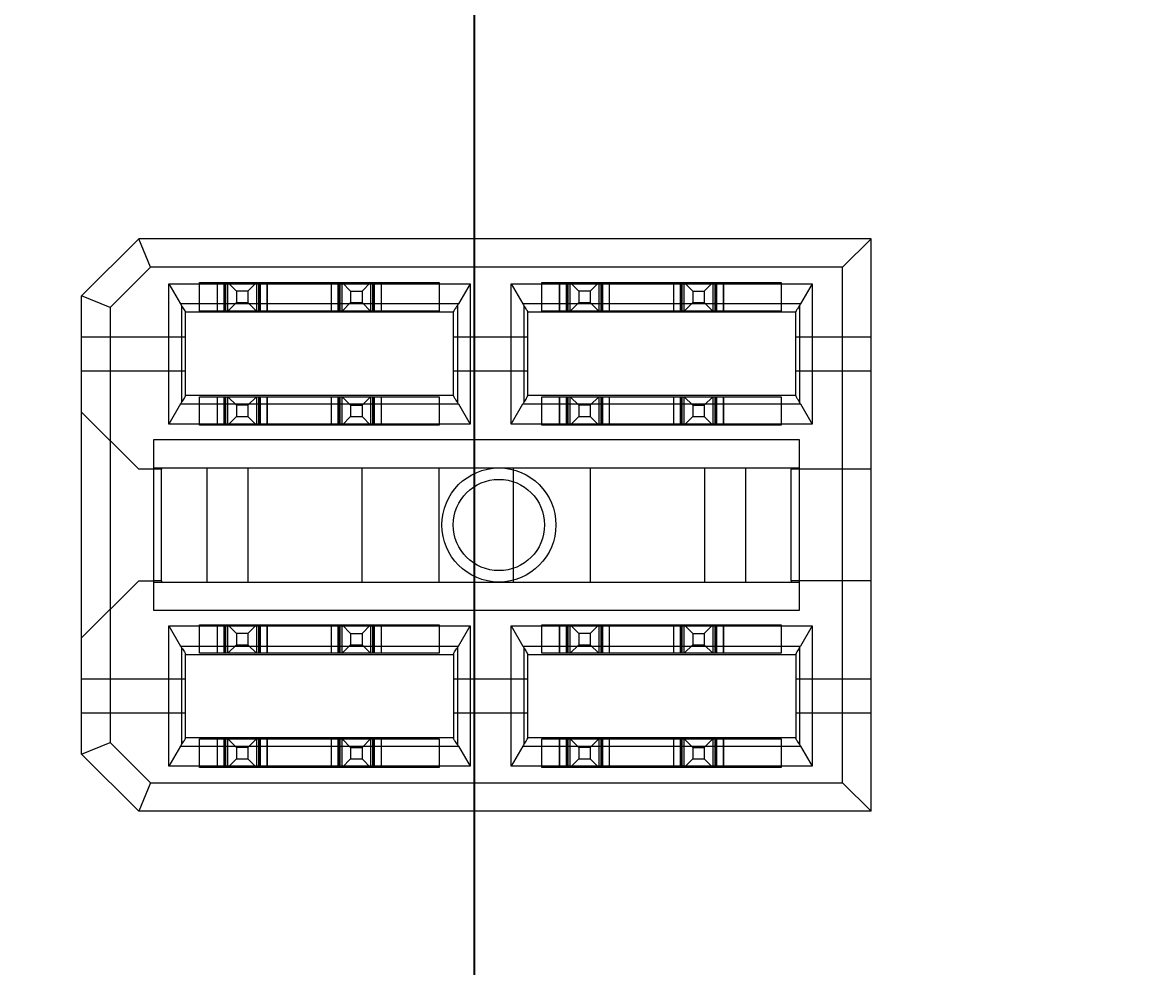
# Model space of a CAD drawing. Header units: millimetres. Extents: x -84 to 500, y -79 to 355.
# Drawn here: x 238.23 to 257.75, y 219.63 to 236.21 of the extents above; entities that cross this region are included whole.
import ezdxf
from ezdxf.lldxf.tags import DXFTag

# ---------------------------------------------------------------- set-up
doc = ezdxf.new("R2010")
doc.units = ezdxf.units.MM
doc.header["$PDSIZE"] = -1
tags = doc.linetypes.add('HIDDEN', pattern=[1.905, 1.27, -0.635]).pattern_tags.tags
tags[6:7] = [DXFTag(74, 4), DXFTag(75, 0), DXFTag(340, '0'), DXFTag(46, 1.0), DXFTag(50, 0.0), DXFTag(44, 0.0), DXFTag(45, 0.0)]
tags[4:5] = [DXFTag(74, 4), DXFTag(75, 0), DXFTag(340, '0'), DXFTag(46, 1.0), DXFTag(50, 0.0), DXFTag(44, 0.0), DXFTag(45, 0.0)]
doc.dimstyles.new('ISO-25', dxfattribs={"dimtxt": 2.5, "dimasz": 2.5, "dimexe": 1.25, "dimexo": 0.625, "dimtad": 1, "dimtxsty": 'Standard', "dimcen": 2.5, "dimadec": 0, "dimazin": 0, "dimtfac": 1, "dimtmove": 0, "dimatfit": 3, "dimfxl": 0, "dimarcsym": 0})

# ---------------------------------------------------------------- blocks, each defined once
blk = doc.blocks.new('*D173')
at = {"color": 0, "linetype": 'ByBlock', "lineweight": -2}
for p, q in [((277.156, 317.086), (277.156, 345.059)), ((272.91, 310.482), (277.156, 317.086)), ((272.91, 282.085), (272.91, 310.482))]:
    blk.add_line(p, q, dxfattribs=at)
at = {"layer": 'DEFPOINTS', "color": 0, "linetype": 'ByBlock'}
blk.add_point((272.91, 281.085), dxfattribs=at)
at = {"color": 0, "linetype": 'ByBlock', "insert": (273.882, 335.136), "char_height": 3.5, "attachment_point": 5, "rotation": 90}
blk.add_mtext('273,130', dxfattribs=at)
blk = doc.blocks.new('*D104')
at = {"color": 0, "linetype": 'ByBlock', "lineweight": -2}
for p, q in [((357.387, 315.419), (357.387, 343.952)), ((359.8, 308.815), (357.387, 315.419)), ((359.8, 282.085), (359.8, 308.815))]:
    blk.add_line(p, q, dxfattribs=at)
at = {"layer": 'DEFPOINTS', "color": 0, "linetype": 'ByBlock'}
blk.add_point((359.8, 281.085), dxfattribs=at)
at = {"color": 0, "linetype": 'ByBlock', "insert": (354.113, 333.75), "char_height": 3.5, "attachment_point": 5, "rotation": 90}
blk.add_mtext('359,800', dxfattribs=at)
blk = doc.blocks.new('*D182')
at = {"color": 0, "linetype": 'ByBlock', "lineweight": -2}
for p, q in [((297.66, 315.284), (297.66, 343.817)), ((306.665, 308.68), (297.66, 315.284)), ((306.665, 287.37), (306.665, 308.68))]:
    blk.add_line(p, q, dxfattribs=at)
at = {"layer": 'DEFPOINTS', "color": 0, "linetype": 'ByBlock'}
blk.add_point((306.665, 286.37), dxfattribs=at)
at = {"color": 0, "linetype": 'ByBlock', "insert": (294.386, 333.614), "char_height": 3.5, "attachment_point": 5, "rotation": 90}
blk.add_mtext('306,860', dxfattribs=at)
blk = doc.blocks.new('*D103')
at = {"color": 0, "linetype": 'ByBlock', "lineweight": -2}
blk.add_line((392.56, 287.37), (392.56, 345.31), dxfattribs=at)
at = {"layer": 'DEFPOINTS', "color": 0, "linetype": 'ByBlock'}
blk.add_point((392.56, 286.37), dxfattribs=at)
at = {"color": 0, "linetype": 'ByBlock', "insert": (389.286, 334.81), "char_height": 3.5, "attachment_point": 5, "rotation": 90}
blk.add_mtext('392,560', dxfattribs=at)
blk = doc.blocks.new('*D60')
at = {"color": 0, "linetype": 'ByBlock', "lineweight": -2}
for p, q in [((429.688, 279.42), (436.292, 282.059)), ((436.292, 282.059), (465.42, 282.059)), ((399.51, 279.42), (429.688, 279.42))]:
    blk.add_line(p, q, dxfattribs=at)
at = {"layer": 'DEFPOINTS', "color": 0, "linetype": 'ByBlock'}
blk.add_point((398.51, 279.42), dxfattribs=at)
at = {"color": 0, "linetype": 'ByBlock', "insert": (454.92, 285.333), "char_height": 3.5, "attachment_point": 5}
blk.add_mtext('279,420', dxfattribs=at)
blk = doc.blocks.new('*D190')
at = {"color": 0, "linetype": 'ByBlock', "lineweight": -2}
for p, q in [((429.827, 280.62), (436.431, 290.705)), ((436.431, 290.705), (464.964, 290.705)), ((361.265, 280.62), (429.827, 280.62))]:
    blk.add_line(p, q, dxfattribs=at)
at = {"layer": 'DEFPOINTS', "color": 0, "linetype": 'ByBlock'}
blk.add_point((360.265, 280.62), dxfattribs=at)
at = {"color": 0, "linetype": 'ByBlock', "insert": (454.762, 293.979), "char_height": 3.5, "attachment_point": 5}
blk.add_mtext('280,620', dxfattribs=at)
blk = doc.blocks.new('*D116')
at = {"color": 0, "linetype": 'ByBlock', "lineweight": -2}
for p, q in [((400.941, 308.34), (400.941, 337.468)), ((407.239, 301.736), (400.941, 308.34)), ((407.239, 211.51), (407.239, 301.736))]:
    blk.add_line(p, q, dxfattribs=at)
at = {"layer": 'DEFPOINTS', "color": 0, "linetype": 'ByBlock'}
blk.add_point((407.239, 210.51), dxfattribs=at)
at = {"color": 0, "linetype": 'ByBlock', "insert": (397.667, 326.968), "char_height": 3.5, "attachment_point": 5, "rotation": 90}
blk.add_mtext('407,239', dxfattribs=at)
blk = doc.blocks.new('*D94')
at = {"color": 0, "linetype": 'ByBlock', "lineweight": -2}
for p, q in [((432.095, 298.31), (435.867, 300.366)), ((435.867, 300.366), (463.84, 300.366)), ((426.491, 298.31), (432.095, 298.31))]:
    blk.add_line(p, q, dxfattribs=at)
at = {"layer": 'DEFPOINTS', "color": 0, "linetype": 'ByBlock'}
blk.add_point((425.491, 298.31), dxfattribs=at)
at = {"color": 0, "linetype": 'ByBlock', "insert": (453.918, 303.64), "char_height": 3.5, "attachment_point": 5}
blk.add_mtext('298,310', dxfattribs=at)
blk = doc.blocks.new('*D100')
at = {"color": 0, "linetype": 'ByBlock', "lineweight": -2}
for p, q in [((438.404, 304.8), (441.522, 311.942)), ((441.522, 311.942), (469.46, 311.942)), ((432.8, 304.8), (438.404, 304.8))]:
    blk.add_line(p, q, dxfattribs=at)
at = {"layer": 'DEFPOINTS', "color": 0, "linetype": 'ByBlock'}
blk.add_point((431.8, 304.8), dxfattribs=at)
at = {"color": 0, "linetype": 'ByBlock', "insert": (459.555, 315.216), "char_height": 3.5, "attachment_point": 5}
blk.add_mtext('304,800', dxfattribs=at)
blk = doc.blocks.new('*D102')
at = {"color": 0, "linetype": 'ByBlock', "lineweight": -2}
for p, q in [((423.034, 313.81), (423.034, 341.188)), ((431.8, 311.404), (423.034, 313.81)), ((431.8, 305.8), (431.8, 311.404))]:
    blk.add_line(p, q, dxfattribs=at)
at = {"layer": 'DEFPOINTS', "color": 0, "linetype": 'ByBlock'}
blk.add_point((431.8, 304.8), dxfattribs=at)
at = {"color": 0, "linetype": 'ByBlock', "insert": (419.76, 331.563), "char_height": 3.5, "attachment_point": 5, "rotation": 90}
blk.add_mtext('431,800', dxfattribs=at)
blk = doc.blocks.new('*D114')
at = {"color": 0, "linetype": 'ByBlock', "lineweight": -2}
for p, q in [((427.163, 240.585), (433.767, 246.415)), ((433.767, 246.415), (462.895, 246.415)), ((407.051, 240.585), (427.163, 240.585))]:
    blk.add_line(p, q, dxfattribs=at)
at = {"layer": 'DEFPOINTS', "color": 0, "linetype": 'ByBlock'}
blk.add_point((406.051, 240.585), dxfattribs=at)
at = {"color": 0, "linetype": 'ByBlock', "insert": (452.395, 249.689), "char_height": 3.5, "attachment_point": 5}
blk.add_mtext('240,585', dxfattribs=at)
blk = doc.blocks.new('*D117')
at = {"color": 0, "linetype": 'ByBlock', "lineweight": -2}
for p, q in [((375.623, 311.577), (375.623, 340.11)), ((378.2, 304.973), (375.623, 311.577)), ((378.2, 242.005), (378.2, 304.973))]:
    blk.add_line(p, q, dxfattribs=at)
at = {"layer": 'DEFPOINTS', "color": 0, "linetype": 'ByBlock'}
blk.add_point((378.2, 241.005), dxfattribs=at)
at = {"color": 0, "linetype": 'ByBlock', "insert": (372.349, 329.907), "char_height": 3.5, "attachment_point": 5, "rotation": 90}
blk.add_mtext('378,200', dxfattribs=at)
blk = doc.blocks.new('*D118')
at = {"color": 0, "linetype": 'ByBlock', "lineweight": -2}
for p, q in [((346.874, 316.264), (346.874, 343.047)), ((350.01, 309.66), (346.874, 316.264)), ((350.01, 242.005), (350.01, 309.66))]:
    blk.add_line(p, q, dxfattribs=at)
at = {"layer": 'DEFPOINTS', "color": 0, "linetype": 'ByBlock'}
blk.add_point((350.01, 241.005), dxfattribs=at)
at = {"color": 0, "linetype": 'ByBlock', "insert": (343.6, 333.72), "char_height": 3.5, "attachment_point": 5, "rotation": 90}
blk.add_mtext('350,010', dxfattribs=at)
blk = doc.blocks.new('*D186')
at = {"color": 0, "linetype": 'ByBlock', "lineweight": -2}
for p, q in [((332.635, 315.682), (332.635, 344.81)), ((329.69, 309.078), (332.635, 315.682)), ((329.69, 241.54), (329.69, 309.078))]:
    blk.add_line(p, q, dxfattribs=at)
at = {"layer": 'DEFPOINTS', "color": 0, "linetype": 'ByBlock'}
blk.add_point((329.69, 240.54), dxfattribs=at)
at = {"color": 0, "linetype": 'ByBlock', "insert": (329.361, 334.31), "char_height": 3.5, "attachment_point": 5, "rotation": 90}
blk.add_mtext('329,690', dxfattribs=at)
blk = doc.blocks.new('*D120')
at = {"color": 0, "linetype": 'ByBlock', "lineweight": -2}
for p, q in [((316.639, 311.78), (316.639, 340.313)), ((309.37, 305.176), (316.639, 311.78)), ((309.37, 242.005), (309.37, 305.176))]:
    blk.add_line(p, q, dxfattribs=at)
at = {"layer": 'DEFPOINTS', "color": 0, "linetype": 'ByBlock'}
blk.add_point((309.37, 241.005), dxfattribs=at)
at = {"color": 0, "linetype": 'ByBlock', "insert": (313.365, 330.111), "char_height": 3.5, "attachment_point": 5, "rotation": 90}
blk.add_mtext('309,370', dxfattribs=at)
blk = doc.blocks.new('*D178')
at = {"color": 0, "linetype": 'ByBlock', "lineweight": -2}
for p, q in [((289.51, 315.616), (289.51, 344.149)), ((288.991, 309.012), (289.51, 315.616)), ((288.991, 241.567), (288.991, 309.012))]:
    blk.add_line(p, q, dxfattribs=at)
at = {"layer": 'DEFPOINTS', "color": 0, "linetype": 'ByBlock'}
blk.add_point((288.991, 240.567), dxfattribs=at)
at = {"color": 0, "linetype": 'ByBlock', "insert": (286.236, 333.946), "char_height": 3.5, "attachment_point": 5, "rotation": 90}
blk.add_mtext('288,991', dxfattribs=at)
blk = doc.blocks.new('*D174')
at = {"color": 0, "linetype": 'ByBlock', "lineweight": -2}
for p, q in [((270.766, 315.543), (270.766, 344.671)), ((268.51, 308.939), (270.766, 315.543)), ((268.51, 242.005), (268.51, 308.939))]:
    blk.add_line(p, q, dxfattribs=at)
at = {"layer": 'DEFPOINTS', "color": 0, "linetype": 'ByBlock'}
blk.add_point((268.51, 241.005), dxfattribs=at)
at = {"color": 0, "linetype": 'ByBlock', "insert": (267.492, 334.171), "char_height": 3.5, "attachment_point": 5, "rotation": 90}
blk.add_mtext('268,730', dxfattribs=at)
blk = doc.blocks.new('*D168')
at = {"color": 0, "linetype": 'ByBlock', "lineweight": -2}
for p, q in [((252.259, 316.84), (252.259, 344.813)), ((248.41, 310.236), (252.259, 316.84)), ((248.41, 241.54), (248.41, 310.236))]:
    blk.add_line(p, q, dxfattribs=at)
at = {"layer": 'DEFPOINTS', "color": 0, "linetype": 'ByBlock'}
blk.add_point((248.41, 240.54), dxfattribs=at)
at = {"color": 0, "linetype": 'ByBlock', "insert": (248.985, 334.89), "char_height": 3.5, "attachment_point": 5, "rotation": 90}
blk.add_mtext('248,410', dxfattribs=at)
blk = doc.blocks.new('*D169')
at = {"color": 0, "linetype": 'ByBlock', "lineweight": -2}
for p, q in [((244.324, 314.702), (244.324, 342.675)), ((246.16, 308.098), (244.324, 314.702)), ((246.16, 174.27), (246.16, 308.098))]:
    blk.add_line(p, q, dxfattribs=at)
at = {"layer": 'DEFPOINTS', "color": 0, "linetype": 'ByBlock'}
blk.add_point((246.16, 173.27), dxfattribs=at)
at = {"color": 0, "linetype": 'ByBlock', "insert": (241.05, 332.753), "char_height": 3.5, "attachment_point": 5, "rotation": 90}
blk.add_mtext('246,160', dxfattribs=at)
blk = doc.blocks.new('*D176')
at = {"color": 0, "linetype": 'ByBlock', "lineweight": -2}
for p, q in [((260.19, 315.984), (260.19, 345.112)), ((266.26, 309.38), (260.19, 315.984)), ((266.26, 174.27), (266.26, 309.38))]:
    blk.add_line(p, q, dxfattribs=at)
at = {"layer": 'DEFPOINTS', "color": 0, "linetype": 'ByBlock'}
blk.add_point((266.26, 173.27), dxfattribs=at)
at = {"color": 0, "linetype": 'ByBlock', "insert": (256.916, 334.612), "char_height": 3.5, "attachment_point": 5, "rotation": 90}
blk.add_mtext('266,480', dxfattribs=at)
blk = doc.blocks.new('*D177')
at = {"color": 0, "linetype": 'ByBlock', "lineweight": -2}
for p, q in [((283.068, 313.271), (283.068, 341.804)), ((286.8, 306.667), (283.068, 313.271)), ((286.8, 174.27), (286.8, 306.667))]:
    blk.add_line(p, q, dxfattribs=at)
at = {"layer": 'DEFPOINTS', "color": 0, "linetype": 'ByBlock'}
blk.add_point((286.8, 173.27), dxfattribs=at)
at = {"color": 0, "linetype": 'ByBlock', "insert": (279.794, 331.601), "char_height": 3.5, "attachment_point": 5, "rotation": 90}
blk.add_mtext('286,800', dxfattribs=at)
blk = doc.blocks.new('*D183')
at = {"color": 0, "linetype": 'ByBlock', "lineweight": -2}
for p, q in [((308.562, 314.116), (308.562, 341.494)), ((306.925, 307.512), (308.562, 314.116)), ((306.925, 174.27), (306.925, 307.512))]:
    blk.add_line(p, q, dxfattribs=at)
at = {"layer": 'DEFPOINTS', "color": 0, "linetype": 'ByBlock'}
blk.add_point((306.925, 173.27), dxfattribs=at)
at = {"color": 0, "linetype": 'ByBlock', "insert": (305.288, 331.869), "char_height": 3.5, "attachment_point": 5, "rotation": 90}
blk.add_mtext('307,120', dxfattribs=at)
blk = doc.blocks.new('*D185')
at = {"color": 0, "linetype": 'ByBlock', "lineweight": -2}
for p, q in [((325.43, 309.484), (325.43, 338.612)), ((327.44, 302.88), (325.43, 309.484)), ((327.44, 174.27), (327.44, 302.88))]:
    blk.add_line(p, q, dxfattribs=at)
at = {"layer": 'DEFPOINTS', "color": 0, "linetype": 'ByBlock'}
blk.add_point((327.44, 173.27), dxfattribs=at)
at = {"color": 0, "linetype": 'ByBlock', "insert": (322.156, 328.112), "char_height": 3.5, "attachment_point": 5, "rotation": 90}
blk.add_mtext('327,440', dxfattribs=at)
blk = doc.blocks.new('*D187')
at = {"color": 0, "linetype": 'ByBlock', "lineweight": -2}
for p, q in [((338.803, 312.856), (338.803, 341.984)), ((347.76, 306.252), (338.803, 312.856)), ((347.76, 174.27), (347.76, 306.252))]:
    blk.add_line(p, q, dxfattribs=at)
at = {"layer": 'DEFPOINTS', "color": 0, "linetype": 'ByBlock'}
blk.add_point((347.76, 173.27), dxfattribs=at)
at = {"color": 0, "linetype": 'ByBlock', "insert": (335.529, 331.484), "char_height": 3.5, "attachment_point": 5, "rotation": 90}
blk.add_mtext('347,760', dxfattribs=at)
blk = doc.blocks.new('*D188')
at = {"color": 0, "linetype": 'ByBlock', "lineweight": -2}
for p, q in [((366.99, 308.283), (366.99, 337.411)), ((375.63, 301.679), (366.99, 308.283)), ((375.63, 176.67), (375.63, 301.679))]:
    blk.add_line(p, q, dxfattribs=at)
at = {"layer": 'DEFPOINTS', "color": 0, "linetype": 'ByBlock'}
blk.add_point((375.63, 175.67), dxfattribs=at)
at = {"color": 0, "linetype": 'ByBlock', "insert": (363.716, 326.911), "char_height": 3.5, "attachment_point": 5, "rotation": 90}
blk.add_mtext('375,630', dxfattribs=at)

msp = doc.modelspace()

# ---------------------------------------------------------------- linework, layer by layer
at = {"color": 7, "linetype": 'Continuous', "lineweight": 15}
for p, q in [((240.27, 232.41), (239.27, 231.41)), ((240.4771, 231.91), (240.27, 232.41)), ((253.11, 232.41), (240.27, 232.41)), ((253.11, 232.41), (252.61, 231.91)), ((253.11, 222.37), (253.11, 232.41)), ((239.77, 231.2029), (240.4771, 231.91)), ((252.61, 231.91), (240.4771, 231.91)), ((252.61, 222.87), (252.61, 231.91)), ((240.8013, 229.16), (240.8013, 231.62)), ((240.8013, 231.62), (241.0054, 231.2664)), ((240.8013, 231.62), (246.0787, 231.62)), ((246.0787, 231.62), (245.8746, 231.2664)), ((246.0787, 231.62), (246.0787, 229.16)), ((246.8013, 231.62), (252.0787, 231.62)), ((246.8013, 229.16), (246.8013, 231.62)), ((246.8013, 231.62), (247.0054, 231.2664)), ((252.0787, 231.62), (251.8746, 231.2664)), ((252.0787, 231.62), (252.0787, 229.16)), ((239.27, 223.37), (239.27, 231.41)), ((239.77, 231.2029), (239.27, 231.41)), ((239.77, 231.2029), (239.77, 223.5771)), ((245.8746, 231.2664), (241.0054, 231.2664)), ((241.023, 231.2384), (241.023, 229.5416)), ((241.09, 229.6546), (241.09, 231.1254)), ((245.79, 229.6546), (245.79, 231.1254)), ((245.857, 231.2384), (245.857, 229.5416)), ((251.8746, 231.2664), (247.0054, 231.2664)), ((247.023, 231.2384), (247.023, 229.5416)), ((247.09, 229.6546), (247.09, 231.1254)), ((251.79, 229.6546), (251.79, 231.1254)), ((251.857, 231.2384), (251.857, 229.5416)), ((245.79, 231.12), (241.09, 231.12)), ((251.79, 231.12), (247.09, 231.12)), ((245.79, 229.66), (241.09, 229.66)), ((251.79, 229.66), (247.09, 229.66)), ((241.0054, 229.5136), (240.8013, 229.16)), ((241.0054, 229.5136), (245.8746, 229.5136)), ((245.8746, 229.5136), (246.0787, 229.16)), ((246.8013, 229.16), (247.0054, 229.5136)), ((247.0054, 229.5136), (251.8746, 229.5136)), ((251.8746, 229.5136), (252.0787, 229.16)), ((246.0787, 229.16), (240.8013, 229.16)), ((252.0787, 229.16), (246.8013, 229.16)), ((240.5338, 228.89), (251.8462, 228.89)), ((240.5338, 225.89), (240.5338, 228.89)), ((251.8462, 228.89), (251.8462, 225.89)), ((240.5338, 228.39), (251.8462, 228.39)), ((240.67, 228.39), (240.67, 228.37)), ((241.47, 226.39), (241.47, 228.39)), ((242.19, 226.39), (242.19, 228.39)), ((244.19, 226.39), (244.19, 228.39)), ((245.54, 226.39), (245.54, 228.39)), ((246.84, 226.39), (246.84, 228.39)), ((248.19, 226.39), (248.19, 228.39)), ((250.19, 228.39), (250.19, 226.39)), ((250.91, 228.39), (250.91, 226.39)), ((251.71, 228.39), (251.71, 228.37)), ((240.67, 228.37), (240.5338, 228.37)), ((240.67, 226.41), (240.67, 228.37)), ((251.8462, 228.37), (251.71, 228.37)), ((251.71, 226.41), (251.71, 228.37)), ((240.67, 226.41), (240.5338, 226.41)), ((240.5338, 226.39), (251.8462, 226.39)), ((240.67, 226.41), (240.67, 226.39)), ((251.71, 226.41), (251.71, 226.39)), ((251.8462, 226.41), (251.71, 226.41)), ((251.8462, 225.89), (240.5338, 225.89)), ((240.8013, 225.62), (246.0787, 225.62)), ((240.8013, 223.16), (240.8013, 225.62)), ((240.8013, 225.62), (241.0054, 225.2664)), ((245.8746, 225.2664), (246.0787, 225.62)), ((246.0787, 225.62), (246.0787, 223.16)), ((246.8013, 225.62), (252.0787, 225.62)), ((246.8013, 223.16), (246.8013, 225.62)), ((246.8013, 225.62), (247.0054, 225.2664)), ((252.0787, 225.62), (251.8746, 225.2664)), ((252.0787, 225.62), (252.0787, 223.16)), ((241.0054, 225.2664), (245.8746, 225.2664)), ((247.0054, 225.2664), (251.8746, 225.2664)), ((241.023, 225.2384), (241.023, 223.5416)), ((241.09, 223.6546), (241.09, 225.1254)), ((241.09, 225.12), (245.79, 225.12)), ((245.79, 225.1254), (245.79, 223.6546)), ((245.857, 225.2384), (245.857, 223.5416)), ((247.023, 225.2384), (247.023, 223.5416)), ((247.09, 223.6546), (247.09, 225.1254)), ((247.09, 225.12), (251.79, 225.12)), ((251.79, 225.1254), (251.79, 223.6546)), ((251.857, 225.2384), (251.857, 223.5416)), ((239.27, 223.37), (239.77, 223.5771)), ((239.77, 223.5771), (240.4771, 222.87)), ((241.0054, 223.5136), (240.8013, 223.16)), ((241.0054, 223.5136), (245.8746, 223.5136)), ((245.79, 223.66), (241.09, 223.66)), ((245.8746, 223.5136), (246.0787, 223.16)), ((247.0054, 223.5136), (246.8013, 223.16)), ((247.0054, 223.5136), (251.8746, 223.5136)), ((251.79, 223.66), (247.09, 223.66)), ((251.8746, 223.5136), (252.0787, 223.16)), ((240.27, 222.37), (239.27, 223.37)), ((246.0787, 223.16), (240.8013, 223.16)), ((252.0787, 223.16), (246.8013, 223.16)), ((240.4771, 222.87), (240.27, 222.37)), ((240.4771, 222.87), (252.61, 222.87)), ((253.11, 222.37), (252.61, 222.87)), ((253.11, 222.37), (240.27, 222.37))]:
    msp.add_line(p, q, dxfattribs=at)
at = {"color": 7, "linetype": 'HIDDEN', "lineweight": 0}
for p, q in [((241.335, 231.14), (241.335, 231.64)), ((241.335, 231.64), (245.535, 231.64)), ((241.645, 231.64), (241.645, 231.14)), ((241.65, 231.14), (241.65, 231.64)), ((241.7697, 231.14), (241.7697, 231.64)), ((241.7705, 231.64), (241.7705, 231.14)), ((241.7897, 231.64), (241.7897, 231.14)), ((241.8, 231.14), (241.8, 231.64)), ((241.8, 231.14), (241.8, 231.64)), ((241.835, 231.14), (241.835, 231.64)), ((241.835, 231.64), (241.985, 231.49)), ((242.335, 231.64), (242.185, 231.49)), ((242.335, 231.64), (242.335, 231.14)), ((242.37, 231.64), (242.37, 231.14)), ((242.37, 231.64), (242.37, 231.14)), ((242.3802, 231.64), (242.3802, 231.14)), ((242.3995, 231.14), (242.3995, 231.64)), ((242.4003, 231.64), (242.4003, 231.14)), ((242.52, 231.64), (242.52, 231.14)), ((242.525, 231.14), (242.525, 231.64)), ((243.645, 231.64), (243.645, 231.14)), ((243.65, 231.14), (243.65, 231.64)), ((243.7697, 231.14), (243.7697, 231.64)), ((243.7705, 231.64), (243.7705, 231.14)), ((243.7897, 231.64), (243.7897, 231.14)), ((243.8, 231.14), (243.8, 231.64)), ((243.8, 231.14), (243.8, 231.64)), ((243.835, 231.14), (243.835, 231.64)), ((243.835, 231.64), (243.985, 231.49)), ((244.185, 231.49), (244.335, 231.64)), ((244.335, 231.64), (244.335, 231.14)), ((244.37, 231.64), (244.37, 231.14)), ((244.37, 231.64), (244.37, 231.14)), ((244.3802, 231.64), (244.3802, 231.14)), ((244.3995, 231.14), (244.3995, 231.64)), ((244.4003, 231.64), (244.4003, 231.14)), ((244.52, 231.64), (244.52, 231.14)), ((244.525, 231.14), (244.525, 231.64)), ((245.535, 231.64), (245.535, 231.14)), ((247.335, 231.14), (247.335, 231.64)), ((247.335, 231.64), (251.535, 231.64)), ((247.645, 231.64), (247.645, 231.14)), ((247.65, 231.14), (247.65, 231.64)), ((247.7697, 231.14), (247.7697, 231.64)), ((247.7705, 231.64), (247.7705, 231.14)), ((247.7897, 231.64), (247.7897, 231.14)), ((247.8, 231.14), (247.8, 231.64)), ((247.8, 231.14), (247.8, 231.64)), ((247.835, 231.14), (247.835, 231.64)), ((247.835, 231.64), (247.985, 231.49)), ((248.335, 231.64), (248.185, 231.49)), ((248.335, 231.64), (248.335, 231.14)), ((248.37, 231.64), (248.37, 231.14)), ((248.37, 231.64), (248.37, 231.14)), ((248.3802, 231.64), (248.3802, 231.14)), ((248.3995, 231.14), (248.3995, 231.64)), ((248.4003, 231.64), (248.4003, 231.14)), ((248.52, 231.64), (248.52, 231.14)), ((248.525, 231.14), (248.525, 231.64)), ((249.645, 231.64), (249.645, 231.14)), ((249.65, 231.14), (249.65, 231.64)), ((249.7697, 231.14), (249.7697, 231.64)), ((249.7705, 231.64), (249.7705, 231.14)), ((249.7897, 231.64), (249.7897, 231.14)), ((249.8, 231.14), (249.8, 231.64)), ((249.8, 231.14), (249.8, 231.64)), ((249.835, 231.14), (249.835, 231.64)), ((249.835, 231.64), (249.985, 231.49)), ((250.185, 231.49), (250.335, 231.64)), ((250.335, 231.64), (250.335, 231.14)), ((250.37, 231.64), (250.37, 231.14)), ((250.37, 231.64), (250.37, 231.14)), ((250.3802, 231.64), (250.3802, 231.14)), ((250.3995, 231.14), (250.3995, 231.64)), ((250.4003, 231.64), (250.4003, 231.14)), ((250.52, 231.64), (250.52, 231.14)), ((250.525, 231.14), (250.525, 231.64)), ((251.535, 231.64), (251.535, 231.14)), ((241.985, 231.49), (241.985, 231.29)), ((242.185, 231.49), (241.985, 231.49)), ((242.185, 231.49), (242.185, 231.29)), ((243.985, 231.49), (244.185, 231.49)), ((243.985, 231.49), (243.985, 231.29)), ((244.185, 231.49), (244.185, 231.29)), ((247.985, 231.49), (247.985, 231.29)), ((248.185, 231.49), (247.985, 231.49)), ((248.185, 231.49), (248.185, 231.29)), ((249.985, 231.49), (250.185, 231.49)), ((249.985, 231.49), (249.985, 231.29)), ((250.185, 231.49), (250.185, 231.29)), ((245.535, 231.14), (241.335, 231.14)), ((241.835, 231.14), (241.985, 231.29)), ((241.985, 231.29), (242.185, 231.29)), ((242.185, 231.29), (242.335, 231.14)), ((243.985, 231.29), (243.835, 231.14)), ((243.985, 231.29), (244.185, 231.29)), ((244.185, 231.29), (244.335, 231.14)), ((251.535, 231.14), (247.335, 231.14)), ((247.835, 231.14), (247.985, 231.29)), ((247.985, 231.29), (248.185, 231.29)), ((248.185, 231.29), (248.335, 231.14)), ((249.985, 231.29), (249.835, 231.14)), ((249.985, 231.29), (250.185, 231.29)), ((250.185, 231.29), (250.335, 231.14)), ((239.27, 230.69), (241.09, 230.69)), ((245.79, 230.69), (247.09, 230.69)), ((251.79, 230.69), (253.11, 230.69)), ((241.09, 230.09), (239.27, 230.09)), ((247.09, 230.09), (245.79, 230.09)), ((253.11, 230.09), (251.79, 230.09)), ((241.335, 229.14), (241.335, 229.64)), ((241.335, 229.64), (245.535, 229.64)), ((241.645, 229.64), (241.645, 229.14)), ((241.65, 229.14), (241.65, 229.64)), ((241.7697, 229.14), (241.7697, 229.64)), ((241.7705, 229.64), (241.7705, 229.14)), ((241.7897, 229.64), (241.7897, 229.14)), ((241.8, 229.14), (241.8, 229.64)), ((241.8, 229.14), (241.8, 229.64)), ((241.835, 229.14), (241.835, 229.64)), ((241.835, 229.64), (241.985, 229.49)), ((242.335, 229.64), (242.185, 229.49)), ((242.335, 229.64), (242.335, 229.14)), ((242.37, 229.64), (242.37, 229.14)), ((242.37, 229.64), (242.37, 229.14)), ((242.3802, 229.64), (242.3802, 229.14)), ((242.3995, 229.14), (242.3995, 229.64)), ((242.4003, 229.64), (242.4003, 229.14)), ((242.52, 229.64), (242.52, 229.14)), ((242.525, 229.14), (242.525, 229.64)), ((243.645, 229.64), (243.645, 229.14)), ((243.65, 229.14), (243.65, 229.64)), ((243.7697, 229.14), (243.7697, 229.64)), ((243.7705, 229.64), (243.7705, 229.14)), ((243.7897, 229.64), (243.7897, 229.14)), ((243.8, 229.14), (243.8, 229.64)), ((243.8, 229.14), (243.8, 229.64)), ((243.835, 229.14), (243.835, 229.64)), ((243.835, 229.64), (243.985, 229.49)), ((244.185, 229.49), (244.335, 229.64)), ((244.335, 229.64), (244.335, 229.14)), ((244.37, 229.64), (244.37, 229.14)), ((244.37, 229.64), (244.37, 229.14)), ((244.3802, 229.64), (244.3802, 229.14)), ((244.3995, 229.14), (244.3995, 229.64)), ((244.4003, 229.64), (244.4003, 229.14)), ((244.52, 229.64), (244.52, 229.14)), ((244.525, 229.14), (244.525, 229.64)), ((245.535, 229.64), (245.535, 229.14)), ((247.335, 229.14), (247.335, 229.64)), ((247.335, 229.64), (251.535, 229.64)), ((247.645, 229.64), (247.645, 229.14)), ((247.65, 229.14), (247.65, 229.64)), ((247.7697, 229.14), (247.7697, 229.64)), ((247.7705, 229.64), (247.7705, 229.14)), ((247.7897, 229.64), (247.7897, 229.14)), ((247.8, 229.14), (247.8, 229.64)), ((247.8, 229.14), (247.8, 229.64)), ((247.835, 229.14), (247.835, 229.64)), ((247.835, 229.64), (247.985, 229.49)), ((248.335, 229.64), (248.185, 229.49)), ((248.335, 229.64), (248.335, 229.14)), ((248.37, 229.64), (248.37, 229.14)), ((248.37, 229.64), (248.37, 229.14)), ((248.3802, 229.64), (248.3802, 229.14)), ((248.3995, 229.14), (248.3995, 229.64)), ((248.4003, 229.64), (248.4003, 229.14)), ((248.52, 229.64), (248.52, 229.14)), ((248.525, 229.14), (248.525, 229.64)), ((249.645, 229.64), (249.645, 229.14)), ((249.65, 229.14), (249.65, 229.64)), ((249.7697, 229.14), (249.7697, 229.64)), ((249.7705, 229.64), (249.7705, 229.14)), ((249.7897, 229.64), (249.7897, 229.14)), ((249.8, 229.14), (249.8, 229.64)), ((249.8, 229.14), (249.8, 229.64)), ((249.835, 229.14), (249.835, 229.64)), ((249.835, 229.64), (249.985, 229.49)), ((250.185, 229.49), (250.335, 229.64)), ((250.335, 229.64), (250.335, 229.14)), ((250.37, 229.64), (250.37, 229.14)), ((250.37, 229.64), (250.37, 229.14)), ((250.3802, 229.64), (250.3802, 229.14)), ((250.3995, 229.14), (250.3995, 229.64)), ((250.4003, 229.64), (250.4003, 229.14)), ((250.52, 229.64), (250.52, 229.14)), ((250.525, 229.14), (250.525, 229.64)), ((251.535, 229.64), (251.535, 229.14)), ((240.27, 228.37), (239.27, 229.37)), ((242.185, 229.49), (241.985, 229.49)), ((241.985, 229.49), (241.985, 229.29)), ((242.185, 229.49), (242.185, 229.29)), ((243.985, 229.49), (244.185, 229.49)), ((243.985, 229.49), (243.985, 229.29)), ((244.185, 229.49), (244.185, 229.29)), ((247.985, 229.49), (247.985, 229.29)), ((248.185, 229.49), (247.985, 229.49)), ((248.185, 229.49), (248.185, 229.29)), ((249.985, 229.49), (250.185, 229.49)), ((249.985, 229.49), (249.985, 229.29)), ((250.185, 229.49), (250.185, 229.29)), ((241.835, 229.14), (241.985, 229.29)), ((241.985, 229.29), (242.185, 229.29)), ((242.185, 229.29), (242.335, 229.14)), ((243.985, 229.29), (243.835, 229.14)), ((243.985, 229.29), (244.185, 229.29)), ((244.185, 229.29), (244.335, 229.14)), ((247.835, 229.14), (247.985, 229.29)), ((247.985, 229.29), (248.185, 229.29)), ((248.185, 229.29), (248.335, 229.14)), ((249.985, 229.29), (249.835, 229.14)), ((249.985, 229.29), (250.185, 229.29)), ((250.185, 229.29), (250.335, 229.14)), ((245.535, 229.14), (241.335, 229.14)), ((251.535, 229.14), (247.335, 229.14)), ((240.5338, 228.37), (240.27, 228.37)), ((253.11, 228.37), (251.8462, 228.37)), ((240.27, 226.41), (239.27, 225.41)), ((240.27, 226.41), (240.5338, 226.41)), ((253.11, 226.41), (251.8462, 226.41)), ((241.335, 225.14), (241.335, 225.64)), ((241.335, 225.64), (245.535, 225.64)), ((241.645, 225.64), (241.645, 225.14)), ((241.65, 225.14), (241.65, 225.64)), ((241.7697, 225.14), (241.7697, 225.64)), ((241.7705, 225.64), (241.7705, 225.14)), ((241.7897, 225.64), (241.7897, 225.14)), ((241.8, 225.14), (241.8, 225.64)), ((241.8, 225.14), (241.8, 225.64)), ((241.835, 225.14), (241.835, 225.64)), ((241.835, 225.64), (241.985, 225.49)), ((242.185, 225.49), (241.985, 225.49)), ((241.985, 225.49), (241.985, 225.29)), ((242.335, 225.64), (242.185, 225.49)), ((242.185, 225.49), (242.185, 225.29)), ((242.335, 225.64), (242.335, 225.14)), ((242.37, 225.64), (242.37, 225.14)), ((242.37, 225.64), (242.37, 225.14)), ((242.3802, 225.64), (242.3802, 225.14)), ((242.3995, 225.14), (242.3995, 225.64)), ((242.4003, 225.64), (242.4003, 225.14)), ((242.52, 225.64), (242.52, 225.14)), ((242.525, 225.14), (242.525, 225.64)), ((243.645, 225.64), (243.645, 225.14)), ((243.65, 225.14), (243.65, 225.64)), ((243.7697, 225.14), (243.7697, 225.64)), ((243.7705, 225.64), (243.7705, 225.14)), ((243.7897, 225.64), (243.7897, 225.14)), ((243.8, 225.14), (243.8, 225.64)), ((243.8, 225.14), (243.8, 225.64)), ((243.835, 225.14), (243.835, 225.64)), ((243.835, 225.64), (243.985, 225.49)), ((243.985, 225.49), (244.185, 225.49)), ((243.985, 225.49), (243.985, 225.29)), ((244.185, 225.49), (244.335, 225.64)), ((244.185, 225.49), (244.185, 225.29)), ((244.335, 225.64), (244.335, 225.14)), ((244.37, 225.64), (244.37, 225.14)), ((244.37, 225.64), (244.37, 225.14)), ((244.3802, 225.64), (244.3802, 225.14)), ((244.3995, 225.14), (244.3995, 225.64)), ((244.4003, 225.64), (244.4003, 225.14)), ((244.52, 225.64), (244.52, 225.14)), ((244.525, 225.14), (244.525, 225.64)), ((245.535, 225.64), (245.535, 225.14)), ((247.335, 225.14), (247.335, 225.64)), ((247.335, 225.64), (251.535, 225.64)), ((247.645, 225.64), (247.645, 225.14)), ((247.65, 225.14), (247.65, 225.64)), ((247.7697, 225.14), (247.7697, 225.64)), ((247.7705, 225.64), (247.7705, 225.14)), ((247.7897, 225.64), (247.7897, 225.14)), ((247.8, 225.14), (247.8, 225.64)), ((247.8, 225.14), (247.8, 225.64)), ((247.835, 225.14), (247.835, 225.64)), ((247.835, 225.64), (247.985, 225.49)), ((248.185, 225.49), (247.985, 225.49)), ((247.985, 225.49), (247.985, 225.29)), ((248.335, 225.64), (248.185, 225.49)), ((248.185, 225.49), (248.185, 225.29)), ((248.335, 225.64), (248.335, 225.14)), ((248.37, 225.64), (248.37, 225.14)), ((248.37, 225.64), (248.37, 225.14)), ((248.3802, 225.64), (248.3802, 225.14)), ((248.3995, 225.14), (248.3995, 225.64)), ((248.4003, 225.64), (248.4003, 225.14)), ((248.52, 225.64), (248.52, 225.14)), ((248.525, 225.14), (248.525, 225.64)), ((249.645, 225.64), (249.645, 225.14)), ((249.65, 225.14), (249.65, 225.64)), ((249.7697, 225.14), (249.7697, 225.64)), ((249.7705, 225.64), (249.7705, 225.14)), ((249.7897, 225.64), (249.7897, 225.14)), ((249.8, 225.14), (249.8, 225.64)), ((249.8, 225.14), (249.8, 225.64)), ((249.835, 225.14), (249.835, 225.64)), ((249.835, 225.64), (249.985, 225.49)), ((249.985, 225.49), (250.185, 225.49)), ((249.985, 225.49), (249.985, 225.29)), ((250.185, 225.49), (250.335, 225.64)), ((250.185, 225.49), (250.185, 225.29)), ((250.335, 225.64), (250.335, 225.14)), ((250.37, 225.64), (250.37, 225.14)), ((250.37, 225.64), (250.37, 225.14)), ((250.3802, 225.64), (250.3802, 225.14)), ((250.3995, 225.14), (250.3995, 225.64)), ((250.4003, 225.64), (250.4003, 225.14)), ((250.52, 225.64), (250.52, 225.14)), ((250.525, 225.14), (250.525, 225.64)), ((251.535, 225.64), (251.535, 225.14)), ((241.835, 225.14), (241.985, 225.29)), ((241.985, 225.29), (242.185, 225.29)), ((242.185, 225.29), (242.335, 225.14)), ((243.985, 225.29), (243.835, 225.14)), ((243.985, 225.29), (244.185, 225.29)), ((244.185, 225.29), (244.335, 225.14)), ((247.835, 225.14), (247.985, 225.29)), ((247.985, 225.29), (248.185, 225.29)), ((248.185, 225.29), (248.335, 225.14)), ((249.985, 225.29), (249.835, 225.14)), ((249.985, 225.29), (250.185, 225.29)), ((250.185, 225.29), (250.335, 225.14)), ((245.535, 225.14), (241.335, 225.14)), ((251.535, 225.14), (247.335, 225.14)), ((239.27, 224.69), (241.09, 224.69)), ((245.79, 224.69), (247.09, 224.69)), ((251.79, 224.69), (253.11, 224.69)), ((241.09, 224.09), (239.27, 224.09)), ((247.09, 224.09), (245.79, 224.09)), ((253.11, 224.09), (251.79, 224.09)), ((241.335, 223.14), (241.335, 223.64)), ((241.335, 223.64), (245.535, 223.64)), ((241.645, 223.64), (241.645, 223.14)), ((241.65, 223.14), (241.65, 223.64)), ((241.7697, 223.14), (241.7697, 223.64)), ((241.7705, 223.64), (241.7705, 223.14)), ((241.7897, 223.64), (241.7897, 223.14)), ((241.8, 223.14), (241.8, 223.64)), ((241.8, 223.14), (241.8, 223.64)), ((241.835, 223.14), (241.835, 223.64)), ((241.835, 223.64), (241.985, 223.49)), ((242.335, 223.64), (242.185, 223.49)), ((242.335, 223.64), (242.335, 223.14)), ((242.37, 223.64), (242.37, 223.14)), ((242.37, 223.64), (242.37, 223.14)), ((242.3802, 223.64), (242.3802, 223.14)), ((242.3995, 223.14), (242.3995, 223.64)), ((242.4003, 223.64), (242.4003, 223.14)), ((242.52, 223.64), (242.52, 223.14)), ((242.525, 223.14), (242.525, 223.64)), ((243.645, 223.64), (243.645, 223.14)), ((243.65, 223.14), (243.65, 223.64)), ((243.7697, 223.14), (243.7697, 223.64)), ((243.7705, 223.64), (243.7705, 223.14)), ((243.7897, 223.64), (243.7897, 223.14)), ((243.8, 223.14), (243.8, 223.64)), ((243.8, 223.14), (243.8, 223.64)), ((243.835, 223.14), (243.835, 223.64)), ((243.835, 223.64), (243.985, 223.49)), ((244.185, 223.49), (244.335, 223.64)), ((244.335, 223.64), (244.335, 223.14)), ((244.37, 223.64), (244.37, 223.14)), ((244.37, 223.64), (244.37, 223.14)), ((244.3802, 223.64), (244.3802, 223.14)), ((244.3995, 223.14), (244.3995, 223.64)), ((244.4003, 223.64), (244.4003, 223.14)), ((244.52, 223.64), (244.52, 223.14)), ((244.525, 223.14), (244.525, 223.64)), ((245.535, 223.64), (245.535, 223.14)), ((247.335, 223.14), (247.335, 223.64)), ((247.335, 223.64), (251.535, 223.64)), ((247.645, 223.64), (247.645, 223.14)), ((247.65, 223.14), (247.65, 223.64)), ((247.7697, 223.14), (247.7697, 223.64)), ((247.7705, 223.64), (247.7705, 223.14)), ((247.7897, 223.64), (247.7897, 223.14)), ((247.8, 223.14), (247.8, 223.64)), ((247.8, 223.14), (247.8, 223.64)), ((247.835, 223.14), (247.835, 223.64)), ((247.835, 223.64), (247.985, 223.49)), ((248.335, 223.64), (248.185, 223.49)), ((248.335, 223.64), (248.335, 223.14)), ((248.37, 223.64), (248.37, 223.14)), ((248.37, 223.64), (248.37, 223.14)), ((248.3802, 223.64), (248.3802, 223.14)), ((248.3995, 223.14), (248.3995, 223.64)), ((248.4003, 223.64), (248.4003, 223.14)), ((248.52, 223.64), (248.52, 223.14)), ((248.525, 223.14), (248.525, 223.64)), ((249.645, 223.64), (249.645, 223.14)), ((249.65, 223.14), (249.65, 223.64)), ((249.7697, 223.14), (249.7697, 223.64)), ((249.7705, 223.64), (249.7705, 223.14)), ((249.7897, 223.64), (249.7897, 223.14)), ((249.8, 223.14), (249.8, 223.64)), ((249.8, 223.14), (249.8, 223.64)), ((249.835, 223.14), (249.835, 223.64)), ((249.835, 223.64), (249.985, 223.49)), ((250.185, 223.49), (250.335, 223.64)), ((250.335, 223.64), (250.335, 223.14)), ((250.37, 223.64), (250.37, 223.14)), ((250.37, 223.64), (250.37, 223.14)), ((250.3802, 223.64), (250.3802, 223.14)), ((250.3995, 223.14), (250.3995, 223.64)), ((250.4003, 223.64), (250.4003, 223.14)), ((250.52, 223.64), (250.52, 223.14)), ((250.525, 223.14), (250.525, 223.64)), ((251.535, 223.64), (251.535, 223.14)), ((242.185, 223.49), (241.985, 223.49)), ((241.985, 223.49), (241.985, 223.29)), ((242.185, 223.49), (242.185, 223.29)), ((243.985, 223.49), (244.185, 223.49)), ((243.985, 223.49), (243.985, 223.29)), ((244.185, 223.49), (244.185, 223.29)), ((248.185, 223.49), (247.985, 223.49)), ((247.985, 223.49), (247.985, 223.29)), ((248.185, 223.49), (248.185, 223.29)), ((249.985, 223.49), (250.185, 223.49)), ((249.985, 223.49), (249.985, 223.29)), ((250.185, 223.49), (250.185, 223.29)), ((245.535, 223.14), (241.335, 223.14)), ((241.835, 223.14), (241.985, 223.29)), ((241.985, 223.29), (242.185, 223.29)), ((242.185, 223.29), (242.335, 223.14)), ((243.985, 223.29), (243.835, 223.14)), ((243.985, 223.29), (244.185, 223.29)), ((244.185, 223.29), (244.335, 223.14)), ((251.535, 223.14), (247.335, 223.14)), ((247.835, 223.14), (247.985, 223.29)), ((247.985, 223.29), (248.185, 223.29)), ((248.185, 223.29), (248.335, 223.14)), ((249.985, 223.29), (249.835, 223.14)), ((249.985, 223.29), (250.185, 223.29)), ((250.185, 223.29), (250.335, 223.14))]:
    msp.add_line(p, q, dxfattribs=at)
for radius in [1, 0.8]:
    msp.add_circle((246.585, 227.39), radius, dxfattribs=at)
at = {"color": 7, "linetype": 'Continuous', "lineweight": 15}
for centre, start_param, end_param in [((241.2096, 231.62), 2.3561945, 2.4389137), ((245.6704, 231.62), 3.8442716, 3.9269908), ((247.2096, 231.62), 2.3561945, 2.4389137), ((251.6704, 231.62), 3.8442716, 3.9269908), ((241.2096, 229.16), 0.702679, 0.7853982), ((245.6704, 229.16), 5.4977871, 5.5805063), ((247.2096, 229.16), 0.702679, 0.7853982), ((251.6704, 229.16), 5.4977871, 5.5805063), ((241.2096, 225.62), 2.3561945, 2.4389137), ((245.6704, 225.62), 3.8442716, 3.9269908), ((247.2096, 225.62), 2.3561945, 2.4389137), ((251.6704, 225.62), 3.8442716, 3.9269908), ((241.2096, 223.16), 0.702679, 0.7853982), ((245.6704, 223.16), 5.4977871, 5.5805063), ((247.2096, 223.16), 0.702679, 0.7853982), ((251.6704, 223.16), 5.4977871, 5.5805063)]:
    msp.add_ellipse(centre, major_axis=(0, 0.5), ratio=0.5773503, start_param=start_param, end_param=end_param, dxfattribs=at)
for points, knots in [([(241.09, 231.1254), (241.0862, 231.136), (241.0786, 231.1576), (241.0417, 231.2113), (241.023, 231.2384)], [0, 0, 0, 0, 0.4931733, 1, 1, 1, 1]), ([(245.857, 231.2384), (245.8386, 231.2117), (245.8017, 231.158), (245.7939, 231.1363), (245.79, 231.1254)], [0, 0, 0, 0, 0.4978273, 1, 1, 1, 1]), ([(247.09, 231.1254), (247.0862, 231.136), (247.0786, 231.1576), (247.0417, 231.2113), (247.023, 231.2384)], [0, 0, 0, 0, 0.4931733, 1, 1, 1, 1]), ([(251.857, 231.2384), (251.8386, 231.2117), (251.8017, 231.158), (251.7939, 231.1363), (251.79, 231.1254)], [0, 0, 0, 0, 0.4978273, 1, 1, 1, 1]), ([(241.023, 229.5416), (241.0414, 229.5683), (241.0783, 229.622), (241.0861, 229.6437), (241.09, 229.6546)], [0, 0, 0, 0, 0.4978273, 1, 1, 1, 1]), ([(245.79, 229.6546), (245.7938, 229.644), (245.8014, 229.6224), (245.8383, 229.5687), (245.857, 229.5416)], [0, 0, 0, 0, 0.4931733, 1, 1, 1, 1]), ([(247.023, 229.5416), (247.0414, 229.5683), (247.0783, 229.622), (247.0861, 229.6437), (247.09, 229.6546)], [0, 0, 0, 0, 0.49782732, 1, 1, 1, 1]), ([(251.79, 229.6546), (251.7938, 229.644), (251.8014, 229.6224), (251.8383, 229.5687), (251.857, 229.5416)], [0, 0, 0, 0, 0.4931733, 1, 1, 1, 1]), ([(241.023, 225.2384), (241.0414, 225.2117), (241.0783, 225.158), (241.0861, 225.1363), (241.09, 225.1254)], [0, 0, 0, 0, 0.4978273, 1, 1, 1, 1]), ([(245.79, 225.1254), (245.7938, 225.136), (245.8014, 225.1576), (245.8383, 225.2113), (245.857, 225.2384)], [0, 0, 0, 0, 0.49317333, 1, 1, 1, 1]), ([(247.09, 225.1254), (247.0862, 225.136), (247.0786, 225.1576), (247.0417, 225.2113), (247.023, 225.2384)], [0, 0, 0, 0, 0.4931733, 1, 1, 1, 1]), ([(251.857, 225.2384), (251.8386, 225.2117), (251.8017, 225.158), (251.7939, 225.1363), (251.79, 225.1254)], [0, 0, 0, 0, 0.4978273, 1, 1, 1, 1]), ([(241.023, 223.5416), (241.0414, 223.5683), (241.0783, 223.622), (241.0861, 223.6437), (241.09, 223.6546)], [0, 0, 0, 0, 0.4978273, 1, 1, 1, 1]), ([(245.857, 223.5416), (245.8386, 223.5683), (245.8017, 223.622), (245.7939, 223.6437), (245.79, 223.6546)], [0, 0, 0, 0, 0.4978273, 1, 1, 1, 1]), ([(247.023, 223.5416), (247.0414, 223.5683), (247.0783, 223.622), (247.0861, 223.6437), (247.09, 223.6546)], [0, 0, 0, 0, 0.4978273, 1, 1, 1, 1]), ([(251.857, 223.5416), (251.8386, 223.5683), (251.8017, 223.622), (251.7939, 223.6437), (251.79, 223.6546)], [0, 0, 0, 0, 0.4978273, 1, 1, 1, 1])]:
    msp.add_open_spline(points, degree=3, knots=knots, dxfattribs=at)

# ---------------------------------------------------------------- dimensions: what is measured, and where the dimension line sits
for feature_location, offset, dtype, origin, picture, middle in [((392.56, 286.37), (0, 36.4157), 1, (0, 0), '*D103', (389.286, 334.8097)), ((266.2597, 173.27), (-6.0693, 149.3179), 1, (-0.2203, 0), '*D176', (256.9164, 334.6119)), ((272.9097, 281.0848), (4.2465, 42.6048), 1, (-0.2203, 0), '*D173', (273.8822, 335.136)), ((248.41, 240.54), (3.8491, 82.9037), 1, (0, 0), '*D168', (248.9851, 334.8902)), ((329.69, 240.54), (2.9445, 81.7461), 1, (0, 0), '*D186', (329.3605, 334.3101)), ((268.5097, 241.0048), (2.2568, 81.1424), 1, (-0.2203, 0), '*D174', (267.4925, 334.1712)), ((288.9912, 240.5675), (0.5192, 81.6521), 1, (0, 0), '*D178', (286.2363, 333.9461)), ((359.8, 281.0848), (-2.4125, 40.9386), 1, (0, 0), '*D104', (354.1135, 333.7499)), ((306.6653, 286.37), (-9.005, 35.5178), 1, (-0.1947, 0), '*D182', (294.3863, 333.6143)), ((350.01, 241.0048), (-3.1363, 81.8636), 1, (0, 0), '*D118', (343.5997, 333.7198)), ((246.16, 173.27), (-1.8358, 148.0364), 1, (0, 0), '*D169', (241.0502, 332.7529)), ((347.76, 173.27), (-8.9566, 146.1905), 1, (0, 0), '*D187', (335.5294, 331.4845)), ((286.8, 173.27), (-3.7317, 146.605), 1, (0, 0), '*D177', (279.7943, 331.6015)), ((306.9253, 173.27), (1.6362, 147.4498), 1, (-0.1947, 0), '*D183', (305.2875, 331.8688)), ((431.8, 304.8), (-8.766, 15.614), 1, (0, 0), '*D102', (419.76, 331.563)), ((309.37, 241.0048), (7.2692, 77.3793), 1, (0, 0), '*D120', (313.3652, 330.1105)), ((378.2, 241.0048), (-2.5774, 77.176), 1, (0, 0), '*D117', (372.3486, 329.9072)), ((327.44, 173.27), (-2.0105, 142.8176), 1, (0, 0), '*D185', (322.1555, 328.1116)), ((407.239, 210.51), (-6.298, 104.434), 1, (0, 0), '*D116', (397.667, 326.968)), ((375.63, 175.67), (-8.6404, 139.2171), 1, (0, 0), '*D188', (363.7156, 326.9111)), ((431.8, 304.8), (16.326, 7.1424), 0, (0, 0), '*D100', (459.555, 315.2164)), ((425.4912, 298.3102), (16.9802, 2.0555), 0, (0, 0), '*D94', (453.9179, 303.6397)), ((360.2648, 280.62), (82.7706, 10.0851), 0, (0, 0), '*D190', (454.7618, 293.9791)), ((398.51, 279.42), (44.3857, 2.6391), 0, (0, 0), '*D60', (454.9197, 285.3331)), ((406.0513, 240.585), (34.3199, 5.8296), 0, (0, 0), '*D114', (452.3952, 249.6885))]:
    dim = msp.add_ordinate_dim(feature_location=feature_location, offset=offset, dtype=dtype, origin=origin, dimstyle='ISO-25', override={"dimtxt": 3.5, "dimasz": 3.302, "dimexe": 1, "dimexo": 1, "dimgap": 1.524, "dimtih": 1, "dimtoh": 1, "dimdec": 3, "dimzin": 0, "dimadec": 2, "dimtdec": 3, "dimtzin": 0})
    dim.commit()
    dim.dimension.update_dxf_attribs({"geometry": picture, "text_midpoint": middle})

doc.saveas('drawing.dxf')
